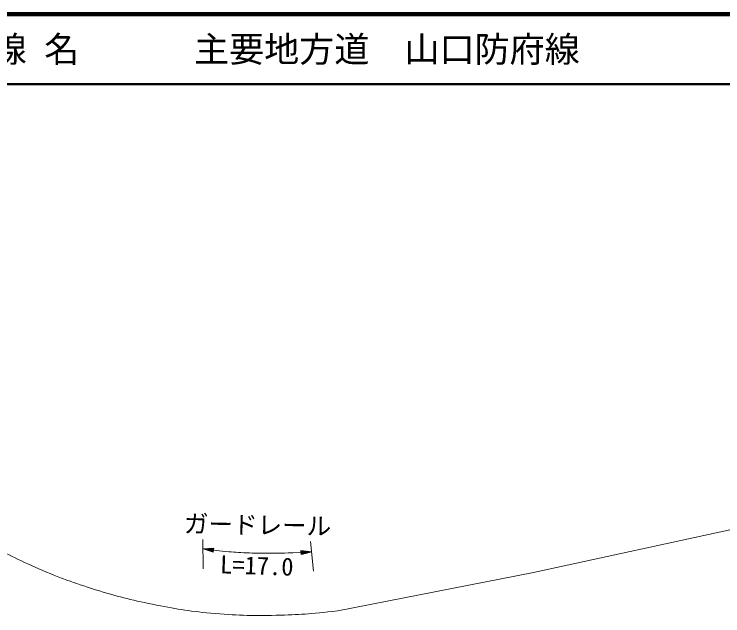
# Model space of a CAD drawing. Units: millimetres, scale not verified. Extents: x 40000 to 680000, y 20000 to 380000.
# Drawn here: x 191092 to 292128, y 294163 to 380000 of the extents above; entities that cross this region are included whole.
import ezdxf
from ezdxf.enums import TextEntityAlignment as Align

# ---------------------------------------------------------------- set-up
doc = ezdxf.new("R2010")
doc.units = ezdxf.units.MM
doc.header["$LTSCALE"] = 1000
for name, color, linetype, lineweight in [('M-STR-HTXT', 7, 'Continuous', 13), ('M-TTL', 2, 'Continuous', 140), ('M-TTL-LINE', 7, 'Continuous', 50)]:
    doc.layers.add(name, color=color, linetype=linetype, lineweight=lineweight)
doc.layers.add('M-TTL-TXT', color=7, linetype='Continuous')
doc.styles.add('ＭＳ ゴシック', font='')
doc.styles.get('ＭＳ ゴシック').set_extended_font_data('MS Gothic')

msp = doc.modelspace()

# ---------------------------------------------------------------- linework, layer by layer
at = {"layer": 'M-STR-HTXT'}
for p, q in [((370308, 323201), (265117, 300362)), ((218039, 300887), (218012, 305030)), ((233754, 300534), (233358, 304767)), ((218021, 303707), (219546, 303827)), ((218021, 303707), (219475, 303232)), ((218021, 303707), (219510, 303530)), ((219503, 303470), (218312, 303612)), ((219517, 303589), (218326, 303731)), ((218602, 303517), (219496, 303410)), ((218631, 303755), (219524, 303649)), ((219489, 303351), (218893, 303422)), ((219532, 303708), (218936, 303779)), ((219184, 303327), (219482, 303291)), ((219241, 303803), (219539, 303768)), ((219475, 303232), (219546, 303827)), ((219510, 303530), (220735, 303383)), ((231999, 303201), (230803, 303140)), ((233498, 303278), (231984, 303501)), ((231984, 303501), (232015, 302902)), ((232287, 303456), (231987, 303441)), ((231990, 303381), (232589, 303412)), ((232892, 303367), (231993, 303321)), ((231996, 303261), (233195, 303323)), ((233498, 303278), (231999, 303201)), ((232003, 303141), (233201, 303203)), ((232904, 303127), (232006, 303081)), ((233498, 303278), (232015, 302902)), ((232009, 303021), (232608, 303052)), ((232311, 302977), (232012, 302961)), ((265117, 300362), (237255, 294872))]:
    msp.add_line(p, q, dxfattribs=at)
for points, knots in [([(237255, 294872), (233106, 294436), (231891, 294317), (228439, 294242), (224796, 294163), (222744, 294219), (219115, 294549), (215848, 294847), (214025, 295155), (210810, 295813), (207599, 296470), (205809, 296915), (202680, 297891), (199476, 298889), (197701, 299536), (194624, 300877), (191614, 302189), (189939, 302979), (187106, 304640), (184555, 306136), (183680, 306747), (180796, 308827)], [0, 0, 0, 0, 1, 1, 1, 2, 2, 2, 3, 3, 3, 4, 4, 4, 5, 5, 5, 6, 6, 6, 7, 7, 7, 7]), ([(230803, 303140), (228932, 303107), (228443, 303095), (226931, 303107), (225721, 303116), (225043, 303112), (223835, 303166), (222622, 303220), (222220, 303255), (220735, 303383)], [0, 0, 0, 0, 1, 1, 1, 2, 2, 2, 3, 3, 3, 3])]:
    msp.add_open_spline(points, degree=3, knots=knots, dxfattribs=at)
at = {"layer": 'M-TTL'}
msp.add_line((680000, 380000), (40000, 380000), dxfattribs=at)
at = {"layer": 'M-TTL-LINE'}
msp.add_line((40000, 370000), (680000, 370000), dxfattribs=at)

# ---------------------------------------------------------------- texts
at = {"layer": 'M-STR-HTXT', "style": 'ＭＳ ゴシック'}
for s, rotation, p in [('ガードレール', 358.982, (215258, 305272)), ('L=17.0', 358.004, (220386, 299466))]:
    msp.add_text(s, height=2566, rotation=rotation, dxfattribs=at).set_placement(p, align=Align.BOTTOM_LEFT)
at = {"layer": 'M-TTL-TXT', "style": 'ＭＳ ゴシック'}
for s, p in [('路 線 名', (180380, 375000)), ('主要地方道\u3000山口防府線', (216734, 375000))]:
    msp.add_text(s, height=3666, dxfattribs=at).set_placement(p, align=Align.MIDDLE_LEFT)

doc.saveas('drawing.dxf')
